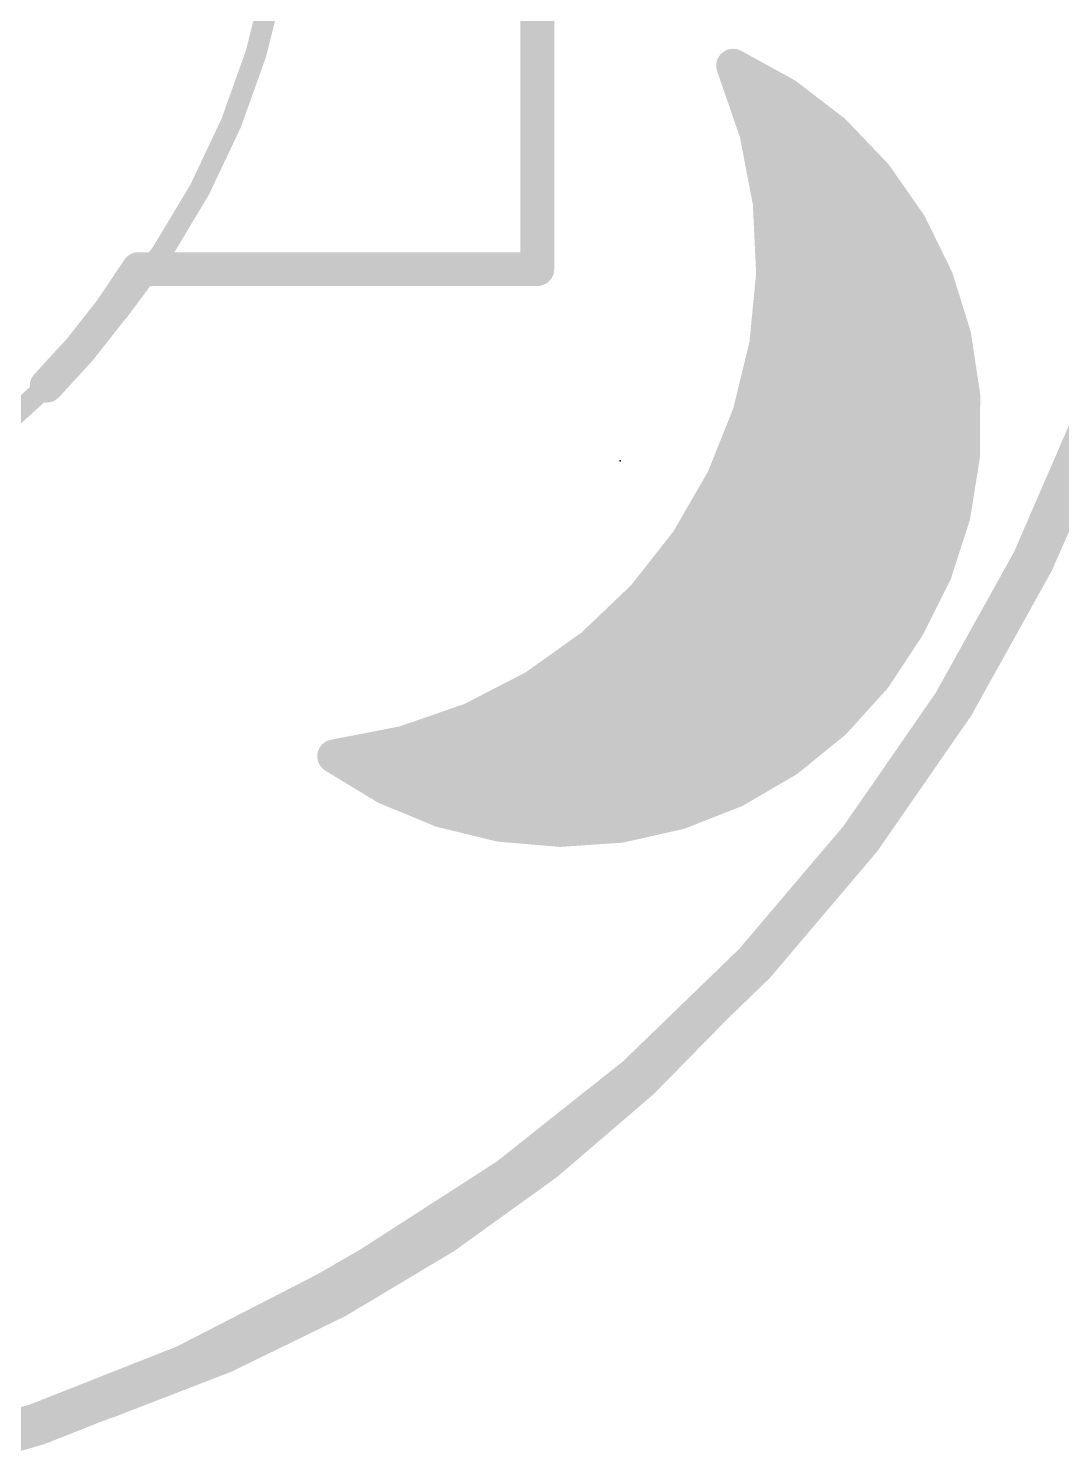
# Model space of a CAD drawing. Extents: x 0 to 107, y -24 to 80.
# Drawn here: x 33.42 to 39.63, y 4.23 to 12.82 of the extents above; entities that cross this region are included whole.
import ezdxf

# ---------------------------------------------------------------- set-up
doc = ezdxf.new("R2010")
doc.units = 0
for name, color, linetype in [('1', 12, 'CONTINUOUS'), ('16', 132, 'CONTINUOUS'), ('20', 53, 'CONTINUOUS'), ('21', 53, 'CONTINUOUS'), ('23', 53, 'CONTINUOUS'), ('51', 53, 'CONTINUOUS')]:
    doc.layers.add(name, color=color, linetype=linetype)

msp = doc.modelspace()

# ---------------------------------------------------------------- linework, layer by layer
at = {"layer": '1', "const_width": 0.2032}
for points in [[(37.9761, 12.4197), (37.6579, 12.5943)], [(37.6579, 12.5943), (37.7974, 12.19)], [(37.7266, 12.3952), (38.0081, 12.3952)], [(38.2639, 12.1986), (37.9761, 12.4197)], [(37.7967, 12.192), (38.2703, 12.192)], [(37.7974, 12.19), (37.878, 11.7701)], [(38.5146, 11.9361), (38.2639, 12.1986)], [(37.836, 11.9888), (38.4642, 11.9888)], [(38.7221, 11.6383), (38.5146, 11.9361)], [(37.8751, 11.7856), (38.6195, 11.7856)], [(37.878, 11.7701), (37.8982, 11.3429)], [(37.8869, 11.5824), (38.7495, 11.5824)], [(38.8817, 11.3124), (38.7221, 11.6383)], [(37.8982, 11.3429), (37.8573, 10.9173)], [(37.8964, 11.3792), (38.849, 11.3792)], [(38.9896, 10.9658), (38.8817, 11.3124)], [(37.8821, 11.176), (38.9241, 11.176)], [(37.8573, 10.9173), (37.7564, 10.5017)], [(37.8627, 10.9728), (38.9874, 10.9728)], [(39.0432, 10.6068), (38.9896, 10.9658)], [(37.8215, 10.7696), (39.0189, 10.7696)], [(37.7721, 10.5664), (39.043, 10.5664)], [(39.0413, 10.2439), (39.0432, 10.6068)], [(37.7564, 10.5017), (37.5974, 10.1048)], [(37.7009, 10.3632), (39.0419, 10.3632)], [(38.984, 9.8855), (39.0413, 10.2439)], [(37.6195, 10.16), (39.0279, 10.16)], [(37.5974, 10.1048), (37.3836, 9.7344)], [(37.512, 9.9568), (38.9954, 9.9568)], [(38.8725, 9.5401), (38.984, 9.8855)], [(37.3836, 9.7344), (37.1193, 9.3983)], [(37.3947, 9.7536), (38.9414, 9.7536)], [(37.2389, 9.5504), (38.8758, 9.5504)], [(38.7096, 9.2158), (38.8725, 9.5401)], [(37.1193, 9.3983), (36.8099, 9.1031)], [(37.0658, 9.3472), (38.7756, 9.3472)], [(38.5102, 8.9125), (38.7096, 9.2158)], [(36.8099, 9.1031), (36.4617, 8.8549)], [(36.8528, 9.144), (38.6623, 9.144)], [(36.5822, 8.9408), (38.5288, 8.9408)], [(36.4617, 8.8549), (36.0817, 8.6588)], [(38.2668, 8.6433), (38.5102, 8.9125)], [(36.2344, 8.7376), (38.352, 8.7376)], [(36.0817, 8.6588), (35.6777, 8.5186)], [(37.9851, 8.4144), (38.2668, 8.6433)], [(35.6777, 8.5186), (35.2579, 8.4373)], [(35.7232, 8.5344), (38.1327, 8.5344)], [(35.2579, 8.4373), (35.5681, 8.249)], [(37.6717, 8.2313), (37.9851, 8.4144)], [(35.4327, 8.3312), (37.8426, 8.3312)], [(35.5681, 8.249), (35.9035, 8.1103)], [(37.334, 8.0983), (37.6717, 8.2313)], [(35.8608, 8.128), (37.4094, 8.128)], [(35.9035, 8.1103), (36.2562, 8.0245)], [(36.9799, 8.0184), (37.334, 8.0983)], [(36.2562, 8.0245), (36.6178, 7.9937)], [(36.6178, 7.9937), (36.9799, 8.0184)]]:
    msp.add_lwpolyline(points, dxfattribs=at)
at = {"layer": '1', "const_width": 0.1016}
for points in [[(37.6823, 12.6388, 1), (37.6335, 12.5497)], [(37.7059, 12.6108, 1), (37.6099, 12.5777)], [(37.7266, 12.446, 1), (37.7266, 12.3444)], [(38.0071, 12.46, 1), (37.9452, 12.3795)], [(37.9517, 12.3752, 1), (38.0005, 12.4643)], [(38.0081, 12.3444, 1), (38.0081, 12.446)], [(37.7967, 12.2428, 1), (37.7967, 12.1412)], [(37.8473, 12.1996, 1), (37.7475, 12.1805)], [(38.3007, 12.2337, 1), (38.2272, 12.1635)], [(38.233, 12.1583, 1), (38.2949, 12.2389)], [(38.2703, 12.1412, 1), (38.2703, 12.2428)], [(37.7494, 12.1735, 1), (37.8454, 12.2066)], [(37.836, 12.0396, 1), (37.836, 11.938)], [(38.5562, 11.9651, 1), (38.4729, 11.907)], [(38.4642, 11.938, 1), (38.4642, 12.0396)], [(38.4778, 11.901, 1), (38.5513, 11.9712)], [(37.8751, 11.8364, 1), (37.8751, 11.7348)], [(37.9288, 11.7725, 1), (37.8273, 11.7677)], [(38.6195, 11.7348, 1), (38.6195, 11.8364)], [(37.8282, 11.7605, 1), (37.9279, 11.7797)], [(37.8869, 11.6332, 1), (37.8869, 11.5316)], [(38.7677, 11.6607, 1), (38.6765, 11.616)], [(38.6804, 11.6093, 1), (38.7638, 11.6674)], [(38.7495, 11.5316, 1), (38.7495, 11.6332)], [(37.8964, 11.43, 1), (37.8964, 11.3284)], [(37.9487, 11.3381, 1), (37.8476, 11.3478)], [(38.849, 11.3284, 1), (38.849, 11.43)], [(37.8474, 11.3406, 1), (37.9489, 11.3453)], [(38.9302, 11.3275, 1), (38.8332, 11.2973)], [(38.8361, 11.29, 1), (38.9273, 11.3347)], [(37.8821, 11.2268, 1), (37.8821, 11.1252)], [(38.9241, 11.1252, 1), (38.9241, 11.2268)], [(37.9067, 10.9053, 1), (37.808, 10.9293)], [(37.8627, 11.0236, 1), (37.8627, 10.922)], [(39.0398, 10.9733, 1), (38.9393, 10.9583)], [(38.9411, 10.9507, 1), (39.0381, 10.9809)], [(38.9874, 10.922, 1), (38.9874, 11.0236)], [(37.8068, 10.9221, 1), (37.9079, 10.9124)], [(37.8215, 10.8204, 1), (37.8215, 10.7188)], [(39.0189, 10.7188, 1), (39.0189, 10.8204)], [(37.7721, 10.6172, 1), (37.7721, 10.5156)], [(39.094, 10.6066, 1), (38.9924, 10.6071)], [(38.9929, 10.5993, 1), (39.0934, 10.6144)], [(39.043, 10.5156, 1), (39.043, 10.6172)], [(37.707, 10.5137, 1), (37.8058, 10.4898)], [(37.8036, 10.4829, 1), (37.7092, 10.5206)], [(37.7009, 10.414, 1), (37.7009, 10.3124)], [(39.0419, 10.3124, 1), (39.0419, 10.414)], [(39.0915, 10.2359, 1), (38.9911, 10.2519)], [(37.6195, 10.2108, 1), (37.6195, 10.1092)], [(38.9905, 10.2442, 1), (39.0921, 10.2436)], [(39.0279, 10.1092, 1), (39.0279, 10.2108)], [(37.5503, 10.1237, 1), (37.6446, 10.0859)], [(37.6414, 10.0794, 1), (37.5534, 10.1302)], [(37.512, 10.0076, 1), (37.512, 9.906)], [(38.9954, 9.906, 1), (38.9954, 10.0076)], [(39.0323, 9.8699, 1), (38.9356, 9.9011)], [(38.9338, 9.8935, 1), (39.0341, 9.8775)], [(37.3396, 9.7598, 1), (37.4276, 9.709)], [(37.4235, 9.703, 1), (37.3437, 9.7658)], [(37.3947, 9.8044, 1), (37.3947, 9.7028)], [(38.9414, 9.7028, 1), (38.9414, 9.8044)], [(37.2389, 9.6012, 1), (37.2389, 9.4996)], [(38.9179, 9.5173, 1), (38.8271, 9.5629)], [(38.8758, 9.4996, 1), (38.8758, 9.6012)], [(38.8242, 9.5557, 1), (38.9208, 9.5245)], [(37.0658, 9.398, 1), (37.0658, 9.2964)], [(37.0794, 9.4297, 1), (37.1592, 9.3669)], [(37.1544, 9.3615, 1), (37.0842, 9.435)], [(38.7756, 9.2964, 1), (38.7756, 9.398)], [(38.6642, 9.2386, 1), (38.7549, 9.193)], [(38.752, 9.1879, 1), (38.6671, 9.2437)], [(36.7748, 9.1399, 1), (36.845, 9.0663)], [(36.8394, 9.0617, 1), (36.7804, 9.1445)], [(36.8528, 9.1948, 1), (36.8528, 9.0932)], [(38.6623, 9.0932, 1), (38.6623, 9.1948)], [(36.5822, 8.9916, 1), (36.5822, 8.89)], [(38.5288, 8.89, 1), (38.5288, 8.9916)], [(36.4322, 8.8963, 1), (36.4912, 8.8135)], [(36.485, 8.8098, 1), (36.4384, 8.9001)], [(38.4677, 8.9404, 1), (38.5526, 8.8846)], [(38.5478, 8.8785, 1), (38.4725, 8.9466)], [(36.2344, 8.7884, 1), (36.2344, 8.6868)], [(38.352, 8.6868, 1), (38.352, 8.7884)], [(36.0584, 8.7039, 1), (36.105, 8.6136)], [(36.0984, 8.6108, 1), (36.0651, 8.7068)], [(38.2291, 8.6774, 1), (38.3044, 8.6092)], [(38.2988, 8.6039, 1), (38.2347, 8.6827)], [(35.6611, 8.5666, 1), (35.6944, 8.4706)], [(35.6874, 8.4687, 1), (35.6681, 8.5685)], [(35.7232, 8.5852, 1), (35.7232, 8.4836)], [(38.1327, 8.4836, 1), (38.1327, 8.5852)], [(35.2842, 8.4808, 1), (35.2315, 8.3939)], [(35.2482, 8.4872, 1), (35.2675, 8.3875)], [(37.953, 8.4539, 1), (38.0171, 8.375)], [(38.0107, 8.3706, 1), (37.9594, 8.4583)], [(35.4327, 8.382, 1), (35.4327, 8.2804)], [(37.8426, 8.2804, 1), (37.8426, 8.382)], [(35.5876, 8.2959, 1), (35.5487, 8.2021)], [(35.5418, 8.2056, 1), (35.5945, 8.2924)], [(37.6903, 8.1841, 1), (37.6531, 8.2786)], [(37.6461, 8.2752, 1), (37.6973, 8.1875)], [(35.8608, 8.1788, 1), (35.8608, 8.0772)], [(35.9156, 8.1597, 1), (35.8915, 8.0609)], [(35.8841, 8.0634, 1), (35.923, 8.1573)], [(37.3154, 8.1456, 1), (37.3526, 8.051)], [(37.3452, 8.0487, 1), (37.3228, 8.1479)], [(37.4094, 8.0772, 1), (37.4094, 8.1788)], [(36.2605, 8.0751, 1), (36.2519, 7.9739)], [(36.2442, 7.9752, 1), (36.2682, 8.0739)], [(36.6144, 8.0443, 1), (36.6213, 7.943)], [(36.6135, 7.943, 1), (36.6222, 8.0443)], [(36.9688, 8.068, 1), (36.9911, 7.9689)], [(36.9834, 7.9678, 1), (36.9765, 8.0691)]]:
    msp.add_lwpolyline(points, format="xyb", dxfattribs=at)
at = {"layer": '16'}
for points, const_width in [([(35.4803, 5.3598, 0.4142), (39.1527, 19.0651)], 0.254), ([(37.6823, 12.6388, 1), (37.6335, 12.5497)], 0.1016), ([(37.7059, 12.6108, 1), (37.6099, 12.5777)], 0.1016), ([(37.7266, 12.446, 1), (37.7266, 12.3444)], 0.1016), ([(38.0071, 12.46, 1), (37.9452, 12.3795)], 0.1016), ([(37.9517, 12.3752, 1), (38.0005, 12.4643)], 0.1016), ([(38.0081, 12.3444, 1), (38.0081, 12.446)], 0.1016), ([(37.7967, 12.2428, 1), (37.7967, 12.1412)], 0.1016), ([(37.8473, 12.1996, 1), (37.7475, 12.1805)], 0.1016), ([(38.3007, 12.2337, 1), (38.2272, 12.1635)], 0.1016), ([(38.233, 12.1583, 1), (38.2949, 12.2389)], 0.1016), ([(38.2702, 12.1412, 1), (38.2702, 12.2428)], 0.1016), ([(37.7494, 12.1735, 1), (37.8454, 12.2066)], 0.1016), ([(37.8361, 12.0396, 1), (37.8361, 11.938)], 0.1016), ([(38.5562, 11.9651, 1), (38.4729, 11.907)], 0.1016), ([(38.4642, 11.938, 1), (38.4642, 12.0396)], 0.1016), ([(38.4778, 11.901, 1), (38.5513, 11.9712)], 0.1016), ([(37.8751, 11.8364, 1), (37.8751, 11.7348)], 0.1016), ([(37.9288, 11.7725, 1), (37.8273, 11.7677)], 0.1016), ([(38.6195, 11.7348, 1), (38.6195, 11.8364)], 0.1016), ([(37.8282, 11.7605, 1), (37.9279, 11.7797)], 0.1016), ([(37.8869, 11.6332, 1), (37.8869, 11.5316)], 0.1016), ([(38.7677, 11.6607, 1), (38.6765, 11.616)], 0.1016), ([(38.6804, 11.6093, 1), (38.7638, 11.6674)], 0.1016), ([(38.7495, 11.5316, 1), (38.7495, 11.6332)], 0.1016), ([(37.8964, 11.43, 1), (37.8964, 11.3284)], 0.1016), ([(37.9487, 11.3381, 1), (37.8476, 11.3478)], 0.1016), ([(38.849, 11.3284, 1), (38.849, 11.43)], 0.1016), ([(37.8474, 11.3406, 1), (37.9489, 11.3453)], 0.1016), ([(38.9302, 11.3275, 1), (38.8332, 11.2973)], 0.1016), ([(38.8361, 11.29, 1), (38.9273, 11.3347)], 0.1016), ([(37.8821, 11.2268, 1), (37.8821, 11.1252)], 0.1016), ([(38.9241, 11.1252, 1), (38.9241, 11.2268)], 0.1016), ([(37.9067, 10.9053, 1), (37.808, 10.9293)], 0.1016), ([(37.8627, 11.0236, 1), (37.8627, 10.922)], 0.1016), ([(39.0398, 10.9733, 1), (38.9393, 10.9583)], 0.1016), ([(38.9411, 10.9507, 1), (39.0381, 10.9809)], 0.1016), ([(38.9874, 10.922, 1), (38.9874, 11.0236)], 0.1016), ([(37.8068, 10.9221, 1), (37.9079, 10.9124)], 0.1016), ([(37.8215, 10.8204, 1), (37.8215, 10.7188)], 0.1016), ([(39.0189, 10.7188, 1), (39.0189, 10.8204)], 0.1016), ([(37.7721, 10.6172, 1), (37.7721, 10.5156)], 0.1016), ([(39.094, 10.6066, 1), (38.9924, 10.6071)], 0.1016), ([(38.9929, 10.5993, 1), (39.0934, 10.6144)], 0.1016), ([(39.043, 10.5156, 1), (39.043, 10.6172)], 0.1016), ([(37.707, 10.5137, 1), (37.8058, 10.4898)], 0.1016), ([(37.8036, 10.4829, 1), (37.7092, 10.5206)], 0.1016), ([(37.7009, 10.414, 1), (37.7009, 10.3124)], 0.1016), ([(39.0419, 10.3124, 1), (39.0419, 10.414)], 0.1016), ([(39.0915, 10.2359, 1), (38.9911, 10.2519)], 0.1016), ([(37.6195, 10.2108, 1), (37.6195, 10.1092)], 0.1016), ([(38.9905, 10.2442, 1), (39.0921, 10.2436)], 0.1016), ([(39.0279, 10.1092, 1), (39.0279, 10.2108)], 0.1016), ([(37.5503, 10.1237, 1), (37.6446, 10.0859)], 0.1016), ([(37.6414, 10.0794, 1), (37.5534, 10.1302)], 0.1016), ([(37.512, 10.0076, 1), (37.512, 9.906)], 0.1016), ([(38.9954, 9.906, 1), (38.9954, 10.0076)], 0.1016), ([(39.0323, 9.8699, 1), (38.9356, 9.9011)], 0.1016), ([(38.9338, 9.8935, 1), (39.0341, 9.8775)], 0.1016), ([(37.3396, 9.7598, 1), (37.4276, 9.709)], 0.1016), ([(37.4235, 9.703, 1), (37.3437, 9.7658)], 0.1016), ([(37.3947, 9.8044, 1), (37.3947, 9.7028)], 0.1016), ([(38.9414, 9.7028, 1), (38.9414, 9.8044)], 0.1016), ([(37.2389, 9.6012, 1), (37.2389, 9.4996)], 0.1016), ([(38.9179, 9.5173, 1), (38.8271, 9.5629)], 0.1016), ([(38.8758, 9.4996, 1), (38.8758, 9.6012)], 0.1016), ([(38.8242, 9.5557, 1), (38.9208, 9.5245)], 0.1016), ([(37.0658, 9.398, 1), (37.0658, 9.2964)], 0.1016), ([(37.0794, 9.4297, 1), (37.1592, 9.3669)], 0.1016), ([(37.1544, 9.3615, 1), (37.0842, 9.435)], 0.1016), ([(38.7756, 9.2964, 1), (38.7756, 9.398)], 0.1016), ([(38.6642, 9.2386, 1), (38.7549, 9.193)], 0.1016), ([(38.752, 9.1879, 1), (38.6671, 9.2437)], 0.1016), ([(36.7748, 9.1399, 1), (36.845, 9.0663)], 0.1016), ([(36.8394, 9.0617, 1), (36.7804, 9.1445)], 0.1016), ([(36.8528, 9.1948, 1), (36.8528, 9.0932)], 0.1016), ([(38.6623, 9.0932, 1), (38.6623, 9.1948)], 0.1016), ([(36.5822, 8.9916, 1), (36.5822, 8.89)], 0.1016), ([(38.5288, 8.89, 1), (38.5288, 8.9916)], 0.1016), ([(36.4322, 8.8963, 1), (36.4912, 8.8135)], 0.1016), ([(36.485, 8.8098, 1), (36.4384, 8.9001)], 0.1016), ([(38.4677, 8.9404, 1), (38.5526, 8.8846)], 0.1016), ([(38.5478, 8.8785, 1), (38.4725, 8.9466)], 0.1016), ([(21.858, 8.7868, 0.4142), (35.2164, 5.2074)], 0.254), ([(36.2344, 8.7884, 1), (36.2344, 8.6868)], 0.1016), ([(38.352, 8.6868, 1), (38.352, 8.7884)], 0.1016), ([(36.0584, 8.7039, 1), (36.105, 8.6136)], 0.1016), ([(36.0984, 8.6108, 1), (36.0651, 8.7068)], 0.1016), ([(38.2291, 8.6774, 1), (38.3044, 8.6092)], 0.1016), ([(38.2988, 8.6039, 1), (38.2347, 8.6827)], 0.1016), ([(35.6611, 8.5666, 1), (35.6944, 8.4706)], 0.1016), ([(35.6874, 8.4687, 1), (35.6681, 8.5685)], 0.1016), ([(35.7232, 8.5852, 1), (35.7232, 8.4836)], 0.1016), ([(38.1327, 8.4836, 1), (38.1327, 8.5852)], 0.1016), ([(35.2842, 8.4808, 1), (35.2315, 8.3939)], 0.1016), ([(35.2482, 8.4872, 1), (35.2675, 8.3875)], 0.1016), ([(37.953, 8.4539, 1), (38.0171, 8.375)], 0.1016), ([(38.0107, 8.3706, 1), (37.9594, 8.4583)], 0.1016), ([(35.4327, 8.382, 1), (35.4327, 8.2804)], 0.1016), ([(37.8426, 8.2804, 1), (37.8426, 8.382)], 0.1016), ([(35.5876, 8.2959, 1), (35.5487, 8.2021)], 0.1016), ([(35.5418, 8.2056, 1), (35.5945, 8.2924)], 0.1016), ([(37.6903, 8.1841, 1), (37.6531, 8.2786)], 0.1016), ([(37.6461, 8.2752, 1), (37.6973, 8.1875)], 0.1016), ([(35.8608, 8.1788, 1), (35.8608, 8.0772)], 0.1016), ([(35.9156, 8.1597, 1), (35.8915, 8.0609)], 0.1016), ([(35.8841, 8.0634, 1), (35.923, 8.1573)], 0.1016), ([(37.3154, 8.1456, 1), (37.3526, 8.051)], 0.1016), ([(37.3452, 8.0487, 1), (37.3228, 8.1479)], 0.1016), ([(37.4094, 8.0772, 1), (37.4094, 8.1788)], 0.1016), ([(36.2605, 8.0751, 1), (36.2519, 7.9739)], 0.1016), ([(36.2442, 7.9752, 1), (36.2682, 8.0739)], 0.1016), ([(36.6144, 8.0443, 1), (36.6213, 7.943)], 0.1016), ([(36.6135, 7.943, 1), (36.6222, 8.0443)], 0.1016), ([(36.9688, 8.068, 1), (36.9911, 7.9689)], 0.1016), ([(36.9834, 7.9678, 1), (36.9765, 8.0691)], 0.1016), ([(35.4486, 5.4148, 1), (35.512, 5.3048)], 0.127), ([(35.5121, 5.3048, 1), (35.4485, 5.4148)], 0.127), ([(35.1846, 5.2624, 1), (35.2482, 5.1524)], 0.127), ([(35.2481, 5.1524, 1), (35.1847, 5.2624)], 0.127)]:
    msp.add_lwpolyline(points, format="xyb", dxfattribs=dict(at, const_width=const_width))
for points, const_width in [([(37.6579, 12.5943), (37.9761, 12.4197)], 0.2032), ([(37.7974, 12.19), (37.6579, 12.5943)], 0.2032), ([(37.7266, 12.3952), (38.0081, 12.3952)], 0.2032), ([(37.9761, 12.4197), (38.2639, 12.1986)], 0.2032), ([(37.7967, 12.192), (38.2702, 12.192)], 0.2032), ([(37.878, 11.7701), (37.7974, 12.19)], 0.2032), ([(38.2639, 12.1986), (38.5146, 11.9361)], 0.2032), ([(37.8361, 11.9888), (38.4642, 11.9888)], 0.2032), ([(38.5146, 11.9361), (38.7221, 11.6383)], 0.2032), ([(37.8751, 11.7856), (38.6195, 11.7856)], 0.2032), ([(37.8982, 11.3429), (37.878, 11.7701)], 0.2032), ([(37.8869, 11.5824), (38.7495, 11.5824)], 0.2032), ([(38.7221, 11.6383), (38.8817, 11.3124)], 0.2032), ([(37.8573, 10.9173), (37.8982, 11.3429)], 0.2032), ([(37.8964, 11.3792), (38.849, 11.3792)], 0.2032), ([(38.8817, 11.3124), (38.9896, 10.9658)], 0.2032), ([(37.8821, 11.176), (38.9241, 11.176)], 0.2032), ([(37.7564, 10.5017), (37.8573, 10.9173)], 0.2032), ([(37.8627, 10.9728), (38.9874, 10.9728)], 0.2032), ([(38.9896, 10.9658), (39.0432, 10.6068)], 0.2032), ([(37.8215, 10.7696), (39.0189, 10.7696)], 0.2032), ([(37.7721, 10.5664), (39.043, 10.5664)], 0.2032), ([(39.0432, 10.6068), (39.0413, 10.2439)], 0.2032), ([(37.5974, 10.1048), (37.7564, 10.5017)], 0.2032), ([(37.7009, 10.3632), (39.0419, 10.3632)], 0.2032), ([(39.0413, 10.2439), (38.984, 9.8855)], 0.2032), ([(37.6195, 10.16), (39.0279, 10.16)], 0.2032), ([(37.3836, 9.7344), (37.5974, 10.1048)], 0.2032), ([(37.512, 9.9568), (38.9954, 9.9568)], 0.2032), ([(38.984, 9.8855), (38.8725, 9.5401)], 0.2032), ([(37.1193, 9.3983), (37.3836, 9.7344)], 0.2032), ([(37.3947, 9.7536), (38.9414, 9.7536)], 0.2032), ([(37.2389, 9.5504), (38.8758, 9.5504)], 0.2032), ([(38.8725, 9.5401), (38.7096, 9.2158)], 0.2032), ([(36.8099, 9.1031), (37.1193, 9.3983)], 0.2032), ([(37.0658, 9.3472), (38.7756, 9.3472)], 0.2032), ([(38.7096, 9.2158), (38.5102, 8.9125)], 0.2032), ([(36.4617, 8.8549), (36.8099, 9.1031)], 0.2032), ([(36.8528, 9.144), (38.6623, 9.144)], 0.2032), ([(36.5822, 8.9408), (38.5288, 8.9408)], 0.2032), ([(36.0817, 8.6588), (36.4617, 8.8549)], 0.2032), ([(38.5102, 8.9125), (38.2668, 8.6433)], 0.2032), ([(36.2344, 8.7376), (38.352, 8.7376)], 0.2032), ([(35.6777, 8.5186), (36.0817, 8.6588)], 0.2032), ([(38.2668, 8.6433), (37.9851, 8.4144)], 0.2032), ([(35.2579, 8.4373), (35.6777, 8.5186)], 0.2032), ([(35.7232, 8.5344), (38.1327, 8.5344)], 0.2032), ([(35.5681, 8.249), (35.2579, 8.4373)], 0.2032), ([(37.9851, 8.4144), (37.6717, 8.2313)], 0.2032), ([(35.4327, 8.3312), (37.8426, 8.3312)], 0.2032), ([(35.9035, 8.1103), (35.5681, 8.249)], 0.2032), ([(37.6717, 8.2313), (37.334, 8.0983)], 0.2032), ([(35.8608, 8.128), (37.4094, 8.128)], 0.2032), ([(36.2562, 8.0245), (35.9035, 8.1103)], 0.2032), ([(37.334, 8.0983), (36.9799, 8.0184)], 0.2032), ([(36.6178, 7.9937), (36.2562, 8.0245)], 0.2032), ([(36.9799, 8.0184), (36.6178, 7.9937)], 0.2032), ([(35.2164, 5.2074), (35.4803, 5.3598)], 0.254)]:
    msp.add_lwpolyline(points, dxfattribs=dict(at, const_width=const_width))
at = {"layer": '20'}
for points, const_width in [([(39.0398, 8.8138, 0.1464), (40.4876, 14.0208)], 0.2032), ([(39.0398, 8.8137, 0.1464), (40.4876, 14.0207)], 0.2032), ([(37.1094, 6.477, 0.0643), (39.0398, 8.8138)], 0.2032), ([(37.1094, 6.4769, 0.0643), (39.0398, 8.8137)], 0.2032), ([(38.9968, 8.8409, 1), (39.0828, 8.7867)], 0.1016), ([(38.9968, 8.8408, 1), (39.0828, 8.7866)], 0.1016), ([(39.0828, 8.7867, 1), (38.9968, 8.8409)], 0.1016), ([(39.0828, 8.7866, 1), (38.9968, 8.8408)], 0.1016), ([(33.1724, 4.3435, 0.1283), (37.1094, 6.477)], 0.2032), ([(33.1724, 4.3434, 0.1283), (37.1094, 6.4769)], 0.2032), ([(37.0747, 6.5141, 1), (37.1441, 6.4399)], 0.1016), ([(37.0747, 6.514, 1), (37.1441, 6.4398)], 0.1016), ([(37.1441, 6.4399, 1), (37.0747, 6.5141)], 0.1016), ([(37.1441, 6.4398, 1), (37.0747, 6.514)], 0.1016)]:
    msp.add_lwpolyline(points, format="xyb", dxfattribs=dict(at, const_width=const_width))
at = {"layer": '21', "const_width": 0.2032}
for points in [[(36.48, 11.37), (36.48, 16.57)], [(36.48, 11.37), (34.08, 11.37)]]:
    msp.add_lwpolyline(points, dxfattribs=at)
at = {"layer": '21'}
for points, const_width in [([(33.528, 10.668, 0.0564), (34.08, 11.37)], 0.2032), ([(34.08, 11.4208, 1), (34.08, 11.3192)], 0.1016), ([(34.1232, 11.3433, 1), (34.0368, 11.3967)], 0.1016), ([(36.48, 11.3192, 1), (36.48, 11.4208)], 0.1016), ([(36.4292, 11.37, 1), (36.5308, 11.37)], 0.1016), ([(33.4919, 10.7037, 1), (33.5641, 10.6323)], 0.1016)]:
    msp.add_lwpolyline(points, format="xyb", dxfattribs=dict(at, const_width=const_width))
at = {"layer": '23'}
msp.add_point((36.9775, 10.2158), dxfattribs=at)
at = {"layer": '51'}
for points, const_width in [([(30.48, 9.47, 1), (30.48, 18.47, 1), (30.48, 9.47)], 0.127), ([(34.18, 11.4018, 1), (34.18, 11.3383)], 0.0635), ([(36.48, 11.3383, 1), (36.48, 11.4018)], 0.0635), ([(36.4483, 11.37, 1), (36.5118, 11.37)], 0.0635)]:
    msp.add_lwpolyline(points, format="xyb", dxfattribs=dict(at, const_width=const_width))
at = {"layer": '51', "const_width": 0.127}
for points in [[(36.48, 16.57), (36.48, 11.37)], [(36.48, 11.37), (34.18, 11.37)]]:
    msp.add_lwpolyline(points, dxfattribs=at)

doc.saveas('drawing.dxf')
